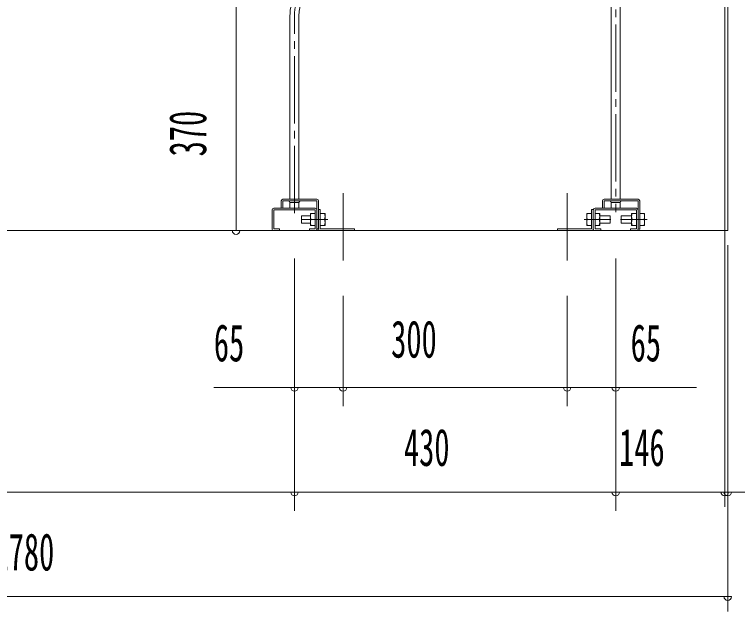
# Model space of a CAD drawing. Units: millimetres, scale not verified. Extents: x -5740 to 5740, y -4020 to 4020.
# Drawn here: x -654 to 314, y -2843 to -2043 of the extents above; entities that cross this region are included whole.
import ezdxf
from ezdxf.enums import TextEntityAlignment as Align

# ---------------------------------------------------------------- set-up
doc = ezdxf.new("R2010")
doc.units = ezdxf.units.MM
doc.header["$LTSCALE"] = 10
doc.linetypes.add('CHAIN2', pattern=[12, 9, -1, 1, -1])
for name, color, linetype, lineweight in [('0-2_2_0_BOLD', 7, 'Continuous', 18), ('0-4_2_2_CENTER', 3, 'CHAIN2', 18), ('0-5_2_5_DIM', 3, 'Continuous', 18)]:
    doc.layers.add(name, color=color, linetype=linetype, lineweight=lineweight)
doc.styles.add('ＭＳ ゴシック', font='')
doc.styles.get('ＭＳ ゴシック').set_extended_font_data('MS Gothic')

msp = doc.modelspace()

# ---------------------------------------------------------------- linework, layer by layer
at = {"layer": '0-2_2_0_BOLD'}
for p, q in [((301, -978.17), (301, -2332.68)), ((157, -1699.88), (157, -2290.68)), ((145, -1708.69), (145, -2290.68)), ((-285.1, -2290.68), (-285.1, -2045.6)), ((-273.1, -2223.69), (-273.1, -2045.6)), ((-273.1, -2223.7), (-273.1, -2265.01)), ((-273.1, -2290.68), (-273.1, -2262.68)), ((-296.8, -2302.68), (-296.8, -2292.98)), ((-294.5, -2290.68), (-249.1, -2290.68)), ((-294.5, -2292.98), (-249.1, -2292.98)), ((-294.5, -2302.68), (-294.5, -2292.98)), ((-246.8, -2330.69), (-246.8, -2292.98)), ((133.3, -2302.68), (133.3, -2292.98)), ((135.6, -2290.68), (181, -2290.68)), ((181, -2330.69), (181, -2292.98)), ((183.3, -2330.69), (183.3, -2292.98)), ((-306.8, -2302.68), (-251.4, -2302.68)), ((-273.1, -2302.68), (-273.1, -2294.98)), ((-249.1, -2302.68), (-249.1, -2330.38)), ((123.3, -2302.68), (178.7, -2302.68)), ((145, -2294.98), (157, -2294.98)), ((145, -2294.98), (145, -2302.68)), ((157, -2294.98), (157, -2302.68)), ((-309.1, -2330.38), (-309.1, -2304.98)), ((-306.8, -2304.98), (-251.4, -2304.98)), ((-306.8, -2330.38), (-306.8, -2304.98)), ((-257.8, -2312.68), (-269.5, -2312.68)), ((-257.8, -2325.68), (-257.8, -2309.68)), ((-257.8, -2309.68), (-251.4, -2309.68)), ((-251.4, -2304.98), (-251.4, -2330.38)), ((-244.5, -2304.58), (-247, -2304.58)), ((-246.8, -2330.38), (-246.8, -2304.98)), ((-244.5, -2330.38), (-244.5, -2304.58)), ((112.3, -2309.68), (118.7, -2309.68)), ((112.3, -2325.68), (112.3, -2309.68)), ((118.7, -2330.38), (118.7, -2304.58)), ((118.7, -2304.58), (121.2, -2304.58)), ((121, -2330.38), (121, -2304.98)), ((123.3, -2304.98), (178.7, -2304.98)), ((123.3, -2330.38), (123.3, -2304.98)), ((129.7, -2309.68), (123.3, -2309.68)), ((129.7, -2325.68), (129.7, -2309.68)), ((129.7, -2312.68), (143.7, -2312.68)), ((172.3, -2312.68), (158.3, -2312.68)), ((172.3, -2309.68), (178.7, -2309.68)), ((172.3, -2325.68), (172.3, -2309.68)), ((178.7, -2330.38), (178.7, -2304.98)), ((181, -2304.98), (181, -2330.38)), ((189.7, -2309.68), (183.3, -2309.68)), ((183.3, -2325.68), (183.3, -2309.68)), ((189.7, -2325.68), (189.7, -2309.68)), ((-244.3, -2317.69), (-251.4, -2317.69)), ((-1629, -2332.68), (301, -2332.68)), ((-299.1, -2330.38), (-306.8, -2330.38)), ((-299.1, -2332.68), (-299.1, -2330.38)), ((-259.1, -2330.38), (-251.4, -2330.38)), ((-259.1, -2332.68), (-259.1, -2330.38)), ((-257.8, -2325.68), (-251.4, -2325.68)), ((-246.9, -2330.38), (-249.1, -2330.38)), ((-238.1, -2325.68), (-244.5, -2325.68)), ((-244.5, -2330.38), (-198.8, -2330.38)), ((-198.8, -2332.68), (-198.8, -2330.38)), ((118.7, -2330.38), (73, -2330.38)), ((73, -2332.68), (73, -2330.38)), ((112.3, -2325.68), (118.7, -2325.68)), ((129.7, -2325.68), (123.3, -2325.68)), ((131, -2330.38), (123.3, -2330.38)), ((131, -2332.68), (131, -2330.38)), ((178.7, -2330.38), (171, -2330.38)), ((171, -2332.68), (171, -2330.38)), ((172.3, -2325.68), (178.7, -2325.68)), ((183.3, -2330.68), (181, -2330.68)), ((183.3, -2330.69), (181, -2330.69)), ((189.7, -2325.68), (183.3, -2325.68))]:
    msp.add_line(p, q, dxfattribs=at)
at = {"layer": '0-2_2_0_BOLD', "linetype": 'CHAIN2'}
for p, q in [((-251.4, -2317.68), (-256.9, -2317.68)), ((-244.5, -2317.68), (-239, -2317.68)), ((118.7, -2317.68), (113.2, -2317.68)), ((123.3, -2317.68), (128.8, -2317.68)), ((178.7, -2317.68), (173.2, -2317.68)), ((185.8, -2317.69), (178.7, -2317.69)), ((183.3, -2317.68), (188.8, -2317.68))]:
    msp.add_line(p, q, dxfattribs=at)
at = {"layer": '0-2_2_0_BOLD'}
for points in [[(-246.8, -2330.69), (-249.1, -2330.69), (-249.1, -2292.98)], [(135.6, -2302.68), (135.6, -2292.98), (181, -2292.98)], [(-285.1, -2302.68), (-285.1, -2294.98), (-273.1, -2294.98)], [(-257.8, -2322.68), (-269.5, -2322.68), (-269.5, -2312.68)], [(-238.1, -2325.68), (-238.1, -2309.68), (-244.5, -2309.68)], [(129.7, -2322.68), (143.7, -2322.68), (143.7, -2312.68)], [(172.4, -2322.68), (158.3, -2322.68), (158.3, -2312.68)]]:
    msp.add_lwpolyline(points, dxfattribs=at)
for centre, radius, start, end in [((-215.1, -2045.6), 70, 126.39499, 180), ((-215.1, -2045.6), 58, 126.29599, 180), ((-294.5, -2292.98), 2.3, 90, 180), ((-287.1, -2294.98), 2, 0, 90), ((-271.1, -2294.98), 2, 90, 180), ((-249.1, -2292.98), 2.3, 0, 90), ((135.6, -2292.98), 2.3, 90, 180), ((143, -2294.98), 2, 0, 90), ((159, -2294.98), 2, 90, 180), ((181, -2292.98), 2.3, 0, 90), ((-306.8, -2304.98), 2.3, 90, 180), ((-251.4, -2304.98), 2.3, 0, 90), ((123.3, -2304.98), 2.3, 90, 180), ((178.7, -2304.98), 2.3, 0, 90), ((-248.5, -2313.68), 9.3, 154.59999, 205.39999), ((-247.4, -2313.68), 9.3, 334.60001, 25.39999), ((121.6, -2313.68), 9.3, 154.59999, 205.39999), ((120.4, -2313.68), 9.3, 334.60001, 25.39999), ((181.6, -2313.68), 9.3, 154.59999, 205.39999), ((180.4, -2313.68), 9.3, 334.60001, 25.39999), ((-248.5, -2321.68), 9.3, 154.59999, 205.39999), ((-247.4, -2321.68), 9.3, 334.60001, 25.39999), ((121.6, -2321.68), 9.3, 154.59999, 205.39999), ((120.4, -2321.68), 9.3, 334.60001, 25.39999), ((181.6, -2321.68), 9.3, 154.59999, 205.39999), ((180.4, -2321.68), 9.3, 334.60001, 25.39999), ((-306.8, -2330.38), 2.3, 179.99799, 270), ((-251.4, -2330.38), 2.3, 270, 0), ((-244.5, -2330.38), 2.3, 180, 270), ((118.7, -2330.38), 2.3, 270, 0), ((123.3, -2330.38), 2.3, 180, 270), ((178.7, -2330.38), 2.3, 270, 0)]:
    msp.add_arc(centre, radius, start, end, dxfattribs=at)
at = {"layer": '0-4_2_2_CENTER'}
for p, q in [((151, -1696.78), (151, -2307.78)), ((-279.1, -2309.18), (-279.1, -2045.6)), ((-214, -2282.68), (-214, -2382.68)), ((86, -2282.68), (86, -2382.68)), ((-234.6, -2317.68), (-270.3, -2317.68)), ((108.8, -2317.68), (144.5, -2317.68)), ((193.2, -2317.68), (157.5, -2317.68))]:
    msp.add_line(p, q, dxfattribs=at)
msp.add_arc((-215.1, -2045.6), 64, 126.33099, 180, dxfattribs=at)
at = {"layer": '0-5_2_5_DIM'}
for p, q in [((-357.2, -2332.68), (-357.2, -1962.68)), ((297, -2030.33), (297, -2702.68)), ((-352.2, -2332.68), (-362.2, -2332.68)), ((301, -2351.95), (301, -2842.68)), ((-279, -2370.18), (-279, -2707.68)), ((151, -2370.18), (151, -2707.68)), ((-214, -2420.18), (-214, -2567.68)), ((86, -2420.18), (86, -2567.68)), ((259, -2542.68), (-387, -2542.68)), ((-274, -2542.68), (-284, -2542.68)), ((-209, -2542.68), (-219, -2542.68)), ((91, -2542.68), (81, -2542.68)), ((156, -2542.68), (146, -2542.68)), ((-1479, -2682.68), (360, -2682.68)), ((-274, -2682.68), (-284, -2682.68)), ((156, -2682.68), (146, -2682.68)), ((302, -2682.68), (292, -2682.68)), ((306, -2682.68), (296, -2682.68)), ((-1479, -2822.68), (301, -2822.68)), ((306, -2822.68), (296, -2822.68))]:
    msp.add_line(p, q, dxfattribs=at)
for centre in [(-357.2, -2332.68), (-279, -2542.68), (-214, -2542.68), (86, -2542.68), (151, -2542.68), (-279, -2682.68), (151, -2682.68), (297, -2682.68), (301, -2682.68), (301, -2822.68)]:
    msp.add_arc(centre, 5, 180, 0, dxfattribs=at)

# ---------------------------------------------------------------- texts
at = {"layer": '0-5_2_5_DIM', "color": 7, "style": 'ＭＳ ゴシック', "width": 0.6}
msp.add_text('370', height=49.85, rotation=90, dxfattribs=at).set_placement((-382.2, -2233.3), align=Align.BOTTOM_LEFT)
for s, p in [('65', (-387, -2522.68)), ('300', (-149.6, -2517.68)), ('65', (171, -2522.68)), ('430', (-132.5, -2662.68)), ('146', (155.5, -2662.68)), ('1780', (-682, -2802.68))]:
    msp.add_text(s, height=49.85, dxfattribs=at).set_placement(p, align=Align.BOTTOM_LEFT)

doc.saveas('drawing.dxf')
